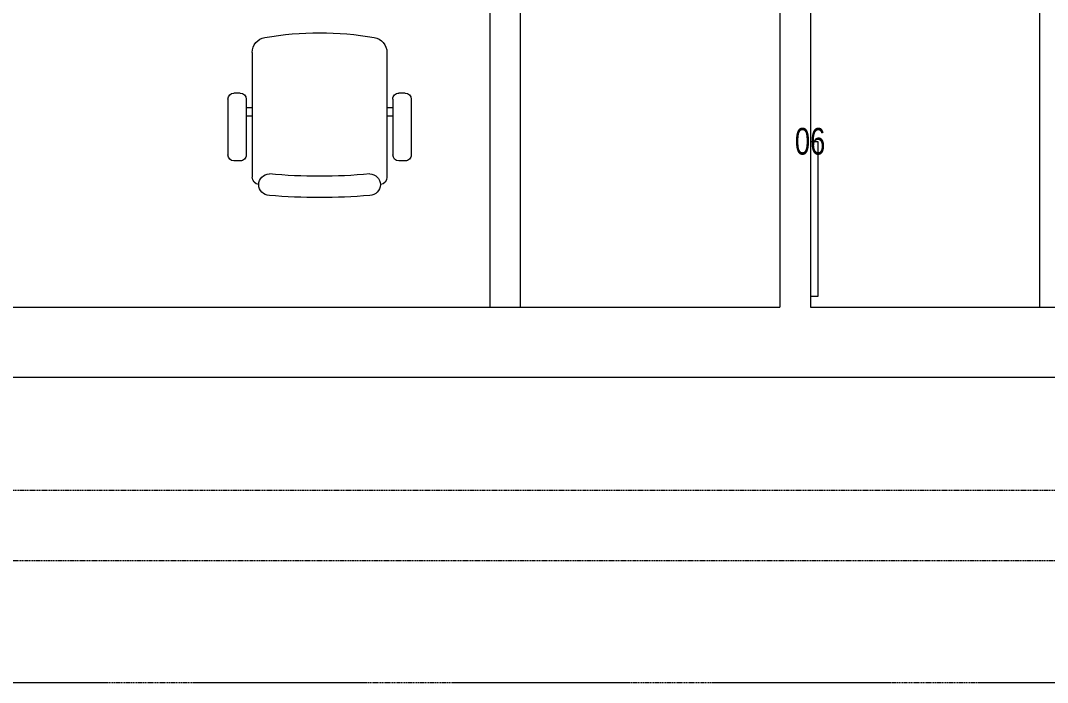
# Model space of a CAD drawing. Header units: millimetres. Extents: x -2143172 to 5255, y -610845 to 279739.
# Drawn here: x -1247028 to -1243664, y -33765 to -31596 of the extents above; entities that cross this region are included whole.
import ezdxf

# ---------------------------------------------------------------- set-up
doc = ezdxf.new("R2010")
doc.units = ezdxf.units.MM
doc.header["$LTSCALE"] = 30
doc.linetypes.add('HIDDEN', pattern=[9.525, 6.35, -3.175])
doc.linetypes.add('HIDDEN2', pattern=[0.1875, 0.125, -0.0625])
doc.layers.get('0').update_dxf_attribs({"lineweight": 5})
for name, color, linetype, lineweight in [('72_EGR_EQP_TAG', 142, 'Continuous', 5), ('LOADING', 163, 'Continuous', 5), ('NEW', 1, 'Continuous', 5), ('NEW Wall', 166, 'Continuous', 5), ('Proj', 7, 'HIDDEN2', 5), ('Wall To Be Demolished', 1, 'Continuous', 5), ('Walls', 32, 'Continuous', 5)]:
    doc.layers.add(name, color=color, linetype=linetype, lineweight=lineweight)
doc.styles.add('X3G_ENTITY_257CFD', font='swisscl.ttf', dxfattribs={"height": 200})

# ---------------------------------------------------------------- blocks, each defined once
blk = doc.blocks.new('*X39')
at = {"color": 0}
for p, q in [((5, 3), (5, 3)), ((5, 3), (5, 3)), ((5, 3), (5, 3)), ((5, 3), (5, 3)), ((5, 3), (5, 3)), ((5, 3), (5, 3)), ((5, 3), (5, 3)), ((5, 3), (5, 3)), ((5, 3), (5, 3)), ((5, 3), (5, 3)), ((5, 3), (5, 3)), ((5, 3), (5, 3)), ((5, 3), (5, 3)), ((5, 3), (5, 3)), ((5, 3), (5, 3)), ((5, 3), (5, 3)), ((5, 3), (5, 3)), ((5, 3), (5, 3)), ((5, 3), (5, 3)), ((5, 3), (5, 3)), ((5, 3), (5, 3)), ((5, 3), (5, 3)), ((5, 3), (5, 3)), ((5, 3), (5, 3)), ((5, 3), (5, 3)), ((5, 3), (5, 3)), ((5, 3), (5, 3)), ((5, 3), (5, 3)), ((5, 3), (5, 3)), ((5, 3), (5, 3)), ((5, 3), (5, 3)), ((5, 3), (5, 3)), ((5, 3), (5, 3)), ((5, 3), (5, 3)), ((5, 3), (5, 3)), ((5, 3), (5, 3)), ((5, 3), (5, 3)), ((5, 3), (5, 3)), ((5, 3), (5, 3)), ((5, 3), (5, 3)), ((5, 3), (5, 3)), ((5, 3), (5, 3)), ((5, 3), (5, 3)), ((5, 3), (5, 3)), ((5, 3), (5, 3)), ((5, 3), (5, 3)), ((5, 3), (5, 3)), ((5, 3), (5, 3)), ((5, 3), (5, 3)), ((5, 3), (5, 3)), ((5, 3), (5, 3)), ((5, 3), (5, 3)), ((5, 3), (5, 3)), ((5, 3), (5, 3)), ((5, 3), (5, 3)), ((5, 3), (5, 3)), ((5, 3), (5, 3)), ((5, 3), (5, 3)), ((5, 3), (5, 3)), ((5, 3), (5, 3)), ((5, 3), (5, 3)), ((5, 3), (5, 3)), ((5, 3), (5, 3)), ((5, 3), (5, 3)), ((5, 3), (5, 3)), ((5, 3), (5, 3)), ((6, 3), (5, 3)), ((5, 3), (5, 3)), ((6, 3), (5, 3)), ((5, 3), (5, 3)), ((6, 3), (5, 3)), ((5, 3), (5, 3)), ((6, 3), (5, 3)), ((5, 3), (5, 3)), ((5, 3), (5, 3)), ((5, 3), (5, 3)), ((5, 3), (5, 3)), ((5, 3), (5, 3)), ((5, 3), (5, 3)), ((5, 3), (5, 3)), ((5, 3), (5, 3)), ((5, 3), (5, 3)), ((5, 3), (5, 3)), ((5, 3), (5, 3)), ((5, 3), (5, 3)), ((5, 3), (5, 3)), ((5, 3), (5, 3)), ((5, 3), (5, 3)), ((5, 3), (5, 3)), ((5, 3), (5, 3)), ((5, 3), (5, 3)), ((5, 3), (5, 3)), ((5, 3), (5, 3)), ((5, 3), (5, 3)), ((5, 3), (5, 3)), ((5, 3), (5, 3)), ((6, 3), (6, 3)), ((6, 3), (6, 3)), ((6, 3), (6, 3)), ((6, 3), (6, 3)), ((6, 3), (6, 3)), ((6, 3), (6, 3)), ((6, 3), (6, 3)), ((6, 3), (6, 3)), ((6, 3), (6, 3)), ((6, 3), (6, 3)), ((6, 3), (6, 3)), ((6, 3), (6, 3)), ((6, 3), (6, 3)), ((6, 3), (6, 3)), ((6, 3), (6, 3)), ((6, 3), (6, 3)), ((6, 3), (6, 3)), ((6, 3), (6, 3)), ((6, 3), (6, 3)), ((6, 3), (6, 3)), ((6, 3), (6, 3)), ((6, 3), (6, 3)), ((6, 3), (6, 3)), ((6, 3), (6, 3)), ((6, 3), (6, 3)), ((6, 3), (6, 3)), ((6, 3), (6, 3)), ((6, 3), (6, 3)), ((6, 3), (6, 3)), ((6, 3), (6, 3)), ((6, 3), (6, 3)), ((6, 3), (6, 3)), ((6, 3), (6, 3)), ((6, 3), (6, 3)), ((6, 3), (6, 3)), ((6, 3), (6, 3)), ((6, 3), (6, 3)), ((6, 3), (6, 3)), ((6, 3), (6, 3)), ((6, 3), (6, 3)), ((6, 3), (6, 3)), ((6, 3), (6, 3)), ((6, 3), (6, 3)), ((6, 3), (6, 3)), ((6, 3), (6, 3)), ((6, 3), (6, 3)), ((6, 3), (6, 3)), ((6, 3), (6, 3)), ((6, 3), (6, 3)), ((6, 3), (6, 3)), ((6, 3), (6, 3)), ((6, 3), (6, 3)), ((6, 3), (6, 3)), ((6, 3), (6, 3)), ((6, 3), (6, 3)), ((6, 3), (6, 3)), ((6, 3), (6, 3)), ((6, 3), (6, 3)), ((6, 3), (6, 3)), ((6, 3), (6, 3)), ((6, 3), (6, 3)), ((6, 3), (6, 3)), ((6, 3), (6, 3)), ((6, 3), (6, 3)), ((6, 3), (6, 3)), ((6, 3), (6, 3)), ((6, 3), (6, 3)), ((6, 3), (6, 3)), ((6, 3), (6, 3)), ((6, 3), (6, 3)), ((6, 3), (6, 3)), ((6, 3), (6, 3)), ((6, 3), (6, 3)), ((6, 3), (6, 3)), ((6, 3), (6, 3)), ((6, 3), (6, 3)), ((6, 3), (6, 3)), ((6, 3), (6, 3)), ((6, 3), (6, 3)), ((6, 3), (6, 3)), ((6, 3), (6, 3)), ((6, 3), (6, 3)), ((6, 3), (6, 3)), ((6, 3), (6, 3)), ((6, 3), (6, 3)), ((6, 3), (6, 3)), ((6, 3), (6, 3)), ((6, 3), (6, 3)), ((6, 3), (6, 3)), ((6, 3), (6, 3)), ((6, 3), (6, 3)), ((6, 3), (6, 3)), ((6, 3), (6, 3)), ((6, 3), (6, 3)), ((6, 3), (6, 3)), ((6, 3), (6, 3)), ((6, 3), (6, 3)), ((6, 3), (6, 3)), ((6, 3), (6, 3)), ((6, 3), (6, 3)), ((6, 3), (6, 3)), ((6, 3), (6, 3)), ((6, 3), (6, 3)), ((6, 3), (6, 3)), ((6, 3), (6, 3)), ((6, 3), (6, 3)), ((6, 3), (6, 3)), ((6, 3), (6, 3)), ((6, 3), (6, 3)), ((6, 3), (6, 3)), ((6, 3), (6, 3)), ((6, 3), (6, 3)), ((6, 3), (6, 3)), ((6, 3), (6, 3)), ((6, 3), (6, 3)), ((6, 3), (6, 3)), ((6, 3), (6, 3)), ((6, 3), (6, 3)), ((6, 3), (6, 3)), ((6, 3), (6, 3)), ((6, 3), (6, 3)), ((6, 3), (6, 3)), ((6, 3), (6, 3)), ((6, 3), (6, 3)), ((6, 3), (6, 3)), ((6, 3), (6, 3)), ((6, 3), (6, 3)), ((6, 3), (6, 3)), ((6, 3), (6, 3)), ((6, 3), (6, 3)), ((6, 3), (6, 3)), ((6, 3), (6, 3)), ((6, 3), (6, 3)), ((6, 3), (6, 3)), ((6, 3), (6, 3)), ((6, 3), (6, 3)), ((6, 3), (6, 3)), ((6, 3), (6, 3)), ((6, 3), (6, 3)), ((6, 3), (6, 3)), ((6, 3), (6, 3)), ((6, 3), (6, 3)), ((6, 3), (6, 3)), ((6, 3), (6, 3)), ((6, 3), (6, 3)), ((6, 3), (6, 3)), ((6, 3), (6, 3)), ((6, 3), (6, 3)), ((6, 3), (6, 3)), ((6, 3), (6, 3)), ((6, 3), (6, 3)), ((6, 3), (6, 3)), ((6, 3), (6, 3)), ((6, 3), (6, 3)), ((6, 3), (6, 3)), ((6, 3), (6, 3)), ((6, 3), (6, 3)), ((6, 3), (6, 3)), ((6, 3), (6, 3)), ((6, 3), (6, 3)), ((6, 3), (6, 3)), ((6, 3), (6, 3)), ((6, 3), (6, 3)), ((6, 3), (6, 3)), ((6, 3), (6, 3)), ((6, 3), (6, 3)), ((6, 3), (6, 3)), ((6, 3), (6, 3)), ((6, 3), (6, 3)), ((6, 3), (6, 3)), ((6, 3), (6, 3)), ((6, 3), (6, 3)), ((6, 3), (6, 3)), ((6, 3), (6, 3)), ((6, 3), (6, 3)), ((6, 3), (6, 3)), ((6, 3), (6, 3)), ((6, 3), (6, 3)), ((6, 3), (6, 3)), ((6, 3), (6, 3)), ((6, 3), (6, 3)), ((6, 3), (6, 3)), ((6, 3), (6, 3)), ((6, 3), (6, 3)), ((6, 3), (6, 3)), ((6, 3), (6, 3)), ((6, 3), (6, 3)), ((6, 3), (6, 3)), ((6, 3), (6, 3)), ((6, 3), (6, 3)), ((6, 3), (6, 3)), ((6, 3), (6, 3)), ((6, 3), (6, 3)), ((6, 3), (6, 3)), ((6, 3), (6, 3)), ((6, 3), (6, 3)), ((6, 3), (6, 3)), ((6, 3), (6, 3)), ((6, 3), (6, 3)), ((6, 3), (6, 3)), ((6, 3), (6, 3)), ((6, 3), (6, 3)), ((6, 3), (6, 3)), ((6, 3), (6, 3)), ((6, 3), (5, 3)), ((6, 3), (5, 3)), ((6, 3), (5, 3)), ((6, 3), (5, 3)), ((6, 3), (5, 3)), ((6, 3), (6, 3)), ((6, 3), (6, 3)), ((6, 3), (6, 3)), ((6, 3), (6, 3)), ((6, 3), (6, 3)), ((6, 3), (6, 3)), ((6, 3), (6, 3)), ((6, 3), (6, 3)), ((6, 3), (6, 3)), ((6, 3), (6, 3)), ((6, 3), (6, 3)), ((6, 3), (6, 3)), ((6, 3), (6, 3)), ((6, 3), (6, 3)), ((6, 3), (6, 3)), ((6, 3), (6, 3)), ((6, 3), (6, 3)), ((6, 3), (6, 3)), ((6, 3), (6, 3)), ((6, 3), (6, 3)), ((6, 3), (6, 3)), ((6, 3), (6, 3)), ((6, 3), (6, 3)), ((6, 3), (6, 3)), ((6, 3), (6, 3)), ((6, 3), (6, 3)), ((6, 3), (6, 3)), ((6, 3), (6, 3)), ((6, 3), (6, 3)), ((6, 3), (6, 3)), ((6, 3), (6, 3)), ((6, 3), (6, 3)), ((6, 3), (6, 3)), ((6, 3), (6, 3)), ((6, 3), (6, 3)), ((6, 3), (6, 3)), ((6, 3), (6, 3)), ((6, 3), (6, 3)), ((6, 3), (6, 3)), ((6, 3), (6, 3)), ((6, 3), (6, 3)), ((6, 3), (6, 3)), ((6, 3), (6, 3)), ((6, 3), (6, 3)), ((6, 3), (6, 3)), ((6, 3), (6, 3)), ((6, 3), (6, 3)), ((6, 3), (6, 3)), ((6, 3), (6, 3)), ((6, 3), (6, 3)), ((6, 3), (6, 3)), ((6, 3), (6, 3)), ((6, 3), (6, 3)), ((6, 3), (6, 3)), ((6, 3), (6, 3)), ((6, 3), (6, 3)), ((6, 3), (6, 3)), ((6, 3), (6, 3)), ((6, 3), (6, 3)), ((6, 3), (6, 3)), ((6, 3), (6, 3)), ((6, 3), (6, 3)), ((6, 3), (6, 3)), ((6, 3), (6, 3)), ((6, 3), (6, 3)), ((6, 3), (6, 3)), ((6, 3), (6, 3)), ((6, 3), (6, 3)), ((6, 3), (6, 3)), ((6, 3), (6, 3)), ((6, 3), (6, 3)), ((6, 3), (6, 3)), ((6, 3), (6, 3)), ((6, 3), (6, 3)), ((6, 3), (6, 3)), ((6, 3), (6, 3)), ((6, 3), (6, 3)), ((6, 3), (6, 3)), ((6, 3), (6, 3)), ((6, 3), (6, 3)), ((6, 3), (6, 3)), ((6, 3), (6, 3)), ((6, 3), (6, 3)), ((6, 3), (6, 3)), ((6, 3), (6, 3)), ((6, 3), (6, 3)), ((6, 3), (6, 3)), ((6, 3), (6, 3)), ((6, 3), (6, 3)), ((6, 3), (6, 3)), ((6, 3), (6, 3)), ((6, 3), (6, 3)), ((6, 3), (6, 3)), ((6, 3), (6, 3)), ((6, 3), (6, 3)), ((6, 3), (6, 3)), ((6, 3), (6, 3)), ((6, 3), (6, 3)), ((6, 3), (6, 3)), ((6, 3), (6, 3)), ((6, 3), (6, 3)), ((6, 3), (6, 3)), ((6, 3), (6, 3)), ((6, 3), (6, 3)), ((6, 3), (6, 3)), ((6, 3), (6, 3)), ((6, 3), (6, 3)), ((6, 3), (6, 3)), ((6, 3), (6, 3)), ((6, 3), (6, 3)), ((6, 3), (6, 3)), ((6, 3), (6, 3)), ((6, 3), (6, 3)), ((6, 3), (6, 3)), ((6, 3), (6, 3)), ((6, 3), (6, 3)), ((6, 3), (6, 3)), ((6, 3), (6, 3)), ((6, 3), (6, 3)), ((6, 3), (6, 3)), ((6, 3), (6, 3)), ((6, 3), (6, 3)), ((6, 3), (6, 3)), ((6, 3), (6, 3)), ((6, 3), (6, 3)), ((6, 3), (6, 3)), ((6, 3), (6, 3)), ((6, 3), (6, 3)), ((6, 3), (6, 3)), ((6, 3), (6, 3)), ((6, 3), (6, 3)), ((6, 3), (6, 3)), ((6, 3), (6, 3)), ((6, 3), (6, 3)), ((6, 3), (6, 3)), ((6, 3), (6, 3)), ((6, 3), (6, 3)), ((6, 3), (6, 3)), ((6, 3), (6, 3)), ((6, 3), (6, 3)), ((6, 3), (6, 3)), ((6, 3), (6, 3)), ((6, 3), (6, 3)), ((6, 3), (6, 3)), ((6, 3), (6, 3)), ((6, 3), (6, 3)), ((6, 3), (6, 3)), ((6, 3), (6, 3)), ((6, 3), (6, 3)), ((6, 3), (6, 3)), ((6, 3), (6, 3)), ((6, 3), (6, 3)), ((6, 3), (6, 3)), ((6, 3), (6, 3)), ((6, 3), (6, 3)), ((6, 3), (6, 3)), ((6, 3), (6, 3)), ((6, 3), (6, 3)), ((6, 3), (6, 3)), ((6, 3), (6, 3)), ((6, 3), (6, 3)), ((6, 3), (6, 3)), ((6, 3), (6, 3)), ((6, 3), (6, 3)), ((6, 3), (6, 3)), ((6, 3), (6, 3)), ((6, 3), (6, 3)), ((6, 3), (6, 3)), ((6, 3), (6, 3)), ((6, 3), (6, 3)), ((6, 3), (6, 3)), ((6, 3), (6, 3)), ((6, 3), (6, 3)), ((6, 3), (6, 3)), ((6, 3), (6, 3)), ((6, 3), (6, 3)), ((6, 3), (6, 3)), ((6, 3), (6, 3)), ((6, 3), (6, 3)), ((6, 3), (6, 3)), ((6, 3), (6, 3)), ((6, 3), (6, 3)), ((6, 3), (6, 3)), ((6, 3), (6, 3)), ((6, 3), (6, 3)), ((6, 3), (6, 3)), ((6, 3), (6, 3)), ((6, 3), (6, 3)), ((6, 3), (6, 3)), ((6, 3), (6, 3)), ((6, 3), (6, 3)), ((6, 3), (6, 3)), ((6, 3), (6, 3)), ((6, 3), (6, 3)), ((6, 3), (6, 3)), ((6, 3), (6, 3)), ((6, 3), (6, 3)), ((6, 3), (6, 3)), ((6, 3), (6, 3)), ((6, 3), (6, 3)), ((6, 3), (6, 3)), ((6, 3), (6, 3)), ((6, 3), (6, 3)), ((6, 3), (6, 3)), ((6, 3), (6, 3)), ((6, 3), (6, 3)), ((6, 3), (6, 3)), ((6, 3), (6, 3)), ((6, 3), (6, 3)), ((6, 3), (6, 3)), ((6, 3), (6, 3)), ((6, 3), (6, 3)), ((6, 3), (6, 3)), ((6, 3), (6, 3)), ((6, 3), (6, 3)), ((6, 3), (6, 3)), ((6, 3), (6, 3)), ((6, 3), (6, 3)), ((6, 3), (6, 3)), ((6, 3), (6, 3)), ((6, 3), (6, 3)), ((6, 3), (6, 3)), ((6, 3), (6, 3)), ((6, 3), (6, 3)), ((6, 3), (6, 3)), ((6, 3), (6, 3)), ((6, 3), (6, 3)), ((6, 3), (6, 3)), ((6, 3), (6, 3)), ((6, 3), (6, 3)), ((6, 3), (6, 3)), ((6, 3), (6, 3)), ((6, 3), (6, 3)), ((6, 3), (6, 3)), ((6, 3), (6, 3)), ((6, 3), (6, 3)), ((6, 3), (6, 3)), ((6, 3), (6, 3)), ((6, 3), (6, 3)), ((6, 3), (6, 3)), ((6, 3), (6, 3)), ((6, 3), (6, 3)), ((6, 3), (6, 3)), ((6, 3), (6, 3)), ((6, 3), (6, 3)), ((6, 3), (6, 3)), ((6, 3), (6, 3)), ((6, 3), (6, 3)), ((6, 3), (6, 3)), ((6, 3), (6, 3)), ((6, 3), (6, 3)), ((6, 3), (6, 3)), ((6, 3), (6, 3)), ((6, 3), (6, 3)), ((6, 3), (6, 3)), ((6, 3), (6, 3)), ((6, 3), (6, 3)), ((6, 3), (6, 3)), ((6, 3), (6, 3)), ((6, 3), (6, 3)), ((6, 3), (6, 3)), ((6, 3), (6, 3)), ((6, 3), (6, 3)), ((6, 3), (6, 3)), ((6, 3), (6, 3)), ((6, 3), (6, 3)), ((6, 3), (6, 3)), ((6, 3), (6, 3)), ((6, 3), (6, 3)), ((6, 3), (6, 3)), ((6, 3), (6, 3)), ((6, 3), (6, 3)), ((6, 3), (6, 3)), ((6, 3), (6, 3)), ((6, 3), (6, 3)), ((6, 3), (6, 3)), ((6, 3), (6, 3)), ((6, 3), (6, 3)), ((6, 3), (6, 3)), ((6, 3), (6, 3)), ((6, 3), (6, 3)), ((6, 3), (6, 3)), ((6, 3), (6, 3)), ((6, 3), (6, 3)), ((6, 3), (6, 3)), ((6, 3), (6, 3)), ((6, 3), (6, 3)), ((6, 3), (6, 3)), ((6, 3), (6, 3)), ((6, 3), (6, 3)), ((6, 3), (6, 3)), ((6, 3), (6, 3)), ((6, 3), (6, 3)), ((6, 3), (6, 3)), ((6, 3), (6, 3)), ((6, 3), (6, 3)), ((6, 3), (6, 3)), ((6, 3), (6, 3)), ((6, 3), (6, 3)), ((6, 3), (6, 3)), ((6, 3), (6, 3)), ((6, 3), (6, 3)), ((6, 3), (6, 3)), ((6, 3), (6, 3)), ((6, 3), (6, 3)), ((6, 3), (6, 3)), ((6, 3), (6, 3)), ((6, 3), (6, 3)), ((6, 3), (6, 3)), ((6, 3), (6, 3)), ((6, 3), (6, 3)), ((6, 3), (6, 3)), ((6, 3), (6, 3)), ((6, 3), (6, 3)), ((6, 3), (6, 3)), ((6, 3), (6, 3)), ((6, 3), (6, 3))]:
    blk.add_line(p, q, dxfattribs=at)
blk = doc.blocks.new('*X40')
at = {"color": 0}
for p, q in [((13, 1), (13, 1)), ((13, 1), (13, 1)), ((13, 1), (13, 1)), ((13, 1), (13, 1)), ((13, 1), (13, 1)), ((13, 1), (13, 1)), ((13, 1), (13, 1)), ((13, 1), (13, 1)), ((13, 1), (13, 1)), ((13, 1), (13, 1)), ((13, 1), (13, 1)), ((13, 1), (13, 1)), ((13, 1), (13, 1)), ((13, 1), (13, 1)), ((13, 1), (13, 1)), ((13, 1), (14, 1)), ((13, 1), (14, 1)), ((13, 1), (14, 1)), ((13, 1), (13, 1)), ((13, 1), (13, 1)), ((13, 1), (13, 1)), ((13, 1), (13, 1)), ((13, 1), (13, 1)), ((13, 1), (13, 1)), ((13, 1), (13, 1)), ((13, 1), (13, 1)), ((13, 1), (13, 1)), ((13, 1), (13, 1)), ((13, 1), (13, 1)), ((13, 1), (13, 1)), ((13, 1), (13, 1)), ((13, 1), (13, 1)), ((13, 1), (13, 1)), ((13, 1), (13, 1)), ((13, 1), (13, 1)), ((13, 1), (13, 1)), ((13, 1), (13, 1)), ((13, 1), (13, 1)), ((13, 1), (13, 1)), ((13, 1), (13, 1)), ((13, 1), (13, 1)), ((13, 1), (13, 1)), ((13, 1), (13, 1)), ((13, 1), (13, 1)), ((13, 1), (13, 1)), ((13, 1), (13, 1)), ((13, 1), (13, 1)), ((13, 1), (13, 1)), ((13, 1), (13, 1)), ((13, 1), (13, 1)), ((13, 1), (13, 1)), ((13, 1), (13, 1)), ((13, 1), (13, 1)), ((13, 1), (13, 1)), ((13, 1), (13, 1)), ((13, 1), (13, 1)), ((13, 1), (13, 1)), ((13, 1), (13, 1)), ((13, 1), (13, 1)), ((13, 1), (13, 1)), ((13, 1), (13, 1)), ((13, 1), (13, 1)), ((13, 1), (13, 1)), ((13, 1), (13, 1)), ((13, 1), (13, 1)), ((13, 1), (13, 1)), ((13, 1), (13, 1)), ((13, 1), (13, 1)), ((13, 1), (13, 1)), ((13, 1), (13, 1)), ((13, 1), (13, 1)), ((13, 1), (13, 1)), ((13, 1), (13, 1)), ((13, 1), (13, 1)), ((13, 1), (13, 1)), ((13, 1), (13, 1)), ((13, 1), (13, 1)), ((13, 1), (13, 1)), ((13, 1), (13, 1)), ((13, 1), (13, 1)), ((13, 1), (13, 1)), ((13, 1), (13, 1)), ((13, 1), (13, 1)), ((13, 1), (13, 1)), ((13, 1), (13, 1)), ((13, 1), (13, 1)), ((13, 1), (13, 1)), ((13, 1), (13, 1)), ((13, 1), (13, 1)), ((13, 1), (13, 1)), ((13, 1), (13, 1)), ((13, 1), (13, 1)), ((13, 1), (13, 1)), ((13, 1), (13, 1)), ((13, 1), (13, 1)), ((13, 1), (13, 1)), ((13, 1), (13, 1)), ((13, 1), (13, 1)), ((13, 1), (13, 1)), ((13, 1), (13, 1)), ((13, 1), (13, 1)), ((13, 1), (13, 1)), ((13, 1), (13, 1)), ((13, 1), (13, 1)), ((13, 1), (13, 1)), ((13, 1), (13, 1)), ((13, 1), (13, 1)), ((13, 1), (13, 1)), ((13, 1), (13, 1)), ((13, 1), (13, 1)), ((13, 1), (13, 1)), ((13, 1), (13, 1)), ((13, 1), (13, 1)), ((13, 1), (13, 1)), ((13, 1), (13, 1)), ((13, 1), (13, 1)), ((13, 1), (13, 1)), ((13, 1), (13, 1)), ((13, 1), (13, 1)), ((13, 1), (13, 1)), ((13, 1), (13, 1)), ((13, 1), (13, 1)), ((13, 1), (13, 1)), ((13, 1), (14, 1)), ((13, 0), (13, 0)), ((13, 0), (13, 0)), ((13, 0), (13, 0)), ((13, 0), (13, 0)), ((13, 0), (13, 0)), ((13, 0), (13, 0)), ((13, 0), (13, 0)), ((13, 0), (13, 0)), ((13, 0), (13, 0)), ((13, 0), (13, 0)), ((13, 0), (13, 0)), ((13, 0), (13, 0)), ((13, 0), (13, 0)), ((13, 0), (13, 0)), ((13, 0), (13, 0)), ((13, 0), (13, 0)), ((13, 0), (13, 0)), ((13, 0), (13, 0)), ((13, 0), (13, 0)), ((13, 0), (13, 0)), ((13, 0), (13, 0)), ((13, 0), (13, 0)), ((13, 0), (13, 0)), ((13, 0), (13, 0)), ((13, 0), (13, 0)), ((13, 0), (13, 0)), ((13, 0), (13, 0)), ((13, 0), (13, 0)), ((13, 0), (13, 0)), ((13, 0), (13, 0)), ((13, 0), (13, 0)), ((13, 0), (13, 0)), ((13, 0), (13, 0)), ((13, 0), (13, 0)), ((13, 0), (13, 0)), ((13, 0), (13, 0)), ((13, 0), (13, 0)), ((13, 0), (13, 0)), ((13, 0), (13, 0)), ((13, 0), (13, 0)), ((13, 0), (13, 0)), ((13, 0), (13, 0)), ((13, 0), (13, 0)), ((13, 0), (13, 0)), ((13, 0), (13, 0)), ((13, 0), (13, 0)), ((13, 0), (13, 0)), ((13, 0), (13, 0)), ((13, 0), (14, 0)), ((13, 0), (14, 0)), ((13, 0), (13, 0)), ((13, 0), (14, 0)), ((14, 1), (14, 1)), ((14, 1), (14, 1)), ((14, 1), (14, 1)), ((14, 1), (14, 1)), ((14, 1), (14, 1)), ((14, 1), (14, 1)), ((14, 1), (14, 1)), ((14, 1), (14, 1)), ((14, 1), (14, 1)), ((14, 1), (14, 1)), ((14, 1), (14, 1)), ((14, 1), (14, 1)), ((14, 1), (14, 1)), ((14, 1), (14, 1)), ((14, 1), (14, 1)), ((14, 1), (14, 1)), ((14, 1), (14, 1)), ((14, 1), (14, 1)), ((14, 1), (14, 1)), ((14, 1), (14, 1)), ((14, 1), (14, 1)), ((14, 1), (14, 1)), ((14, 1), (14, 1)), ((14, 1), (14, 1)), ((14, 1), (14, 1)), ((14, 1), (14, 1)), ((14, 1), (14, 1)), ((14, 1), (14, 1)), ((14, 1), (14, 1)), ((14, 1), (14, 1)), ((14, 1), (14, 1)), ((14, 1), (14, 1)), ((14, 1), (14, 1)), ((14, 1), (14, 1)), ((14, 1), (14, 1)), ((14, 1), (14, 1)), ((14, 1), (14, 1)), ((14, 1), (14, 1)), ((14, 1), (14, 1)), ((14, 1), (14, 1)), ((14, 1), (14, 1)), ((14, 1), (14, 1)), ((14, 1), (14, 1)), ((14, 1), (14, 1)), ((14, 1), (14, 1)), ((14, 1), (14, 1)), ((14, 1), (14, 1)), ((14, 1), (14, 1)), ((14, 1), (14, 1)), ((14, 1), (14, 1)), ((14, 1), (14, 1)), ((14, 1), (14, 1)), ((14, 1), (14, 1)), ((14, 1), (14, 1)), ((14, 1), (14, 1)), ((14, 1), (14, 1)), ((14, 1), (14, 1)), ((14, 1), (14, 1)), ((14, 1), (14, 1)), ((14, 1), (14, 1)), ((14, 1), (14, 1)), ((14, 1), (14, 1)), ((14, 1), (14, 1)), ((14, 1), (14, 1)), ((14, 1), (14, 1)), ((14, 1), (14, 1)), ((14, 1), (14, 1)), ((14, 1), (14, 1)), ((14, 1), (14, 1)), ((14, 1), (14, 1)), ((14, 1), (14, 1)), ((14, 1), (14, 1)), ((14, 1), (14, 1)), ((14, 1), (14, 1)), ((14, 1), (14, 1)), ((14, 1), (14, 1)), ((14, 1), (14, 1)), ((14, 1), (14, 1)), ((14, 1), (14, 1)), ((14, 1), (14, 1)), ((14, 1), (14, 1)), ((14, 1), (14, 1)), ((14, 1), (14, 1)), ((14, 1), (14, 1)), ((14, 1), (14, 1)), ((14, 1), (14, 1)), ((14, 1), (14, 1)), ((14, 1), (14, 1)), ((14, 1), (14, 1)), ((14, 1), (14, 1)), ((14, 1), (14, 1)), ((14, 1), (14, 1)), ((14, 1), (14, 1)), ((14, 1), (14, 1)), ((14, 0), (14, 0)), ((14, 0), (14, 0)), ((14, 0), (14, 0)), ((14, 0), (14, 0)), ((14, 0), (14, 0)), ((14, 0), (14, 0)), ((14, 0), (14, 0)), ((14, 0), (14, 0)), ((14, 0), (14, 0)), ((14, 0), (14, 0)), ((14, 0), (14, 0)), ((14, 0), (14, 0)), ((14, 0), (14, 0)), ((14, 0), (14, 0)), ((14, 0), (14, 0)), ((14, 0), (14, 0)), ((14, 0), (14, 0)), ((14, 0), (14, 0)), ((14, 0), (14, 0)), ((14, 0), (14, 0)), ((14, 0), (14, 0)), ((14, 0), (14, 0)), ((14, 0), (14, 0)), ((14, 0), (14, 0)), ((14, 0), (14, 0)), ((14, 0), (14, 0)), ((14, 0), (14, 0)), ((14, 0), (14, 0)), ((14, 0), (14, 0)), ((14, 0), (14, 0)), ((14, 0), (14, 0)), ((14, 0), (14, 0)), ((14, 0), (14, 0)), ((14, 0), (14, 0)), ((14, 0), (14, 0)), ((14, 0), (14, 0)), ((14, 0), (14, 0)), ((14, 0), (14, 0)), ((14, 0), (14, 0)), ((14, 0), (14, 0)), ((14, 0), (14, 0)), ((14, 0), (14, 0)), ((14, 0), (14, 0)), ((14, 0), (14, 0)), ((14, 0), (14, 0)), ((14, 0), (14, 0)), ((14, 0), (14, 0)), ((14, 0), (14, 0)), ((13, 0), (13, 0)), ((13, 0), (14, 0)), ((13, 0), (13, 0)), ((13, 0), (14, 0)), ((13, 0), (13, 0)), ((13, 0), (14, 0)), ((13, 0), (13, 0)), ((13, 0), (13, 0)), ((13, 0), (13, 0)), ((13, 0), (13, 0)), ((13, 0), (14, 0)), ((13, 0), (13, 0)), ((13, 0), (14, 0)), ((13, 0), (13, 0)), ((13, 0), (14, 0)), ((13, 0), (13, 0)), ((13, 0), (14, 0)), ((13, 0), (13, 0)), ((13, 0), (14, 0)), ((13, 0), (13, 0)), ((13, 0), (14, 0)), ((13, 0), (13, 0)), ((13, 0), (14, 0)), ((13, 0), (13, 0)), ((13, 0), (13, 0)), ((13, 0), (13, 0)), ((13, 0), (14, 0)), ((13, 0), (13, 0)), ((13, 0), (14, 0)), ((13, 0), (13, 0)), ((13, 0), (14, 0)), ((13, 0), (13, 0)), ((13, 0), (14, 0)), ((13, 0), (13, 0)), ((13, 0), (13, 0)), ((13, 0), (13, 0)), ((13, 0), (13, 0)), ((13, 0), (13, 0)), ((13, 0), (13, 0)), ((13, 0), (13, 0)), ((13, 0), (13, 0)), ((13, 0), (13, 0)), ((13, 0), (13, 0)), ((13, 0), (13, 0)), ((13, 0), (13, 0)), ((13, 0), (13, 0)), ((13, 0), (13, 0)), ((13, 0), (13, 0)), ((13, 0), (13, 0)), ((13, 0), (13, 0)), ((13, 0), (13, 0)), ((13, 0), (13, 0)), ((13, 0), (13, 0)), ((13, 0), (13, 0)), ((13, 0), (13, 0)), ((13, 0), (13, 0)), ((13, 0), (13, 0)), ((13, 0), (13, 0)), ((13, 0), (13, 0)), ((13, 0), (13, 0)), ((13, 0), (13, 0)), ((13, 0), (13, 0)), ((13, 0), (13, 0)), ((13, 0), (13, 0)), ((13, -1), (13, -1)), ((13, -1), (13, -1)), ((13, -1), (13, -1)), ((13, -1), (13, -1)), ((13, -1), (13, -1)), ((13, -1), (14, -1)), ((13, -1), (13, -1)), ((14, 0), (14, 0)), ((14, 0), (14, 0)), ((14, 0), (14, 0)), ((14, 0), (14, 0)), ((14, 0), (14, 0)), ((14, 0), (14, 0)), ((14, 0), (14, 0)), ((14, 0), (14, 0)), ((14, 0), (14, 0)), ((14, 0), (14, 0)), ((14, 0), (14, 0)), ((14, 0), (14, 0)), ((14, 0), (14, 0)), ((14, 0), (14, 0)), ((14, 0), (14, 0)), ((13, 0), (14, 0)), ((14, 0), (14, 0)), ((14, 0), (14, 0)), ((14, 0), (14, 0)), ((14, 0), (14, 0)), ((14, 0), (14, 0)), ((14, 0), (14, 0)), ((14, 0), (14, 0)), ((14, 0), (14, 0)), ((14, 0), (14, 0)), ((14, 0), (14, 0)), ((14, 0), (14, 0)), ((14, 0), (14, 0)), ((14, 0), (14, 0)), ((14, 0), (14, 0)), ((14, 0), (14, 0)), ((14, 0), (14, 0)), ((14, 0), (14, 0)), ((14, 0), (14, 0)), ((14, 0), (14, 0)), ((14, 0), (14, 0)), ((14, 0), (14, 0)), ((14, 0), (14, 0)), ((14, 0), (14, 0)), ((14, 0), (14, 0)), ((14, 0), (14, 0)), ((14, 0), (14, 0)), ((14, 0), (14, 0)), ((14, 0), (14, 0)), ((14, 0), (14, 0)), ((14, 0), (14, 0)), ((14, 0), (14, 0)), ((14, 0), (14, 0)), ((14, 0), (14, 0)), ((14, 0), (14, 0)), ((14, -1), (14, -1)), ((14, -1), (14, -1)), ((14, -1), (14, -1)), ((14, -1), (14, -1)), ((14, -1), (14, -1))]:
    blk.add_line(p, q, dxfattribs=at)
blk = doc.blocks.new('GF21018-P')
at = {"color": 0}
for p, q in [((-0.2207, 0.4756), (-0.2207, 0.0675)), ((0.2205, 0.4756), (0.2205, 0.0675)), ((-0.2806, 0.3422), (-0.2598, 0.3422)), ((0.2596, 0.3422), (0.2804, 0.3422)), ((-0.3002, 0.3226), (-0.3002, 0.14)), ((-0.2402, 0.3226), (-0.2402, 0.14)), ((0.24, 0.3226), (0.24, 0.14)), ((0.3, 0.3226), (0.3, 0.14)), ((-0.2402, 0.2937), (-0.2207, 0.2937)), ((0.2205, 0.2937), (0.24, 0.2937)), ((-0.2402, 0.2671), (-0.2207, 0.2671)), ((0.2205, 0.2671), (0.24, 0.2671)), ((-0.2806, 0.1204), (-0.2598, 0.1204)), ((0.2596, 0.1204), (0.2804, 0.1204))]:
    blk.add_line(p, q, dxfattribs=at)
for points in [[(0.24, 0.2937), (0.24, 0.2937), (0.24, 0.2937), (0.24, 0.2937), (0.24, 0.2937), (0.24, 0.2937), (0.24, 0.2937), (0.24, 0.2937), (0.24, 0.2937), (0.24, 0.2937), (0.24, 0.2937), (0.24, 0.2937), (0.24, 0.2937), (0.24, 0.2937), (0.24, 0.2937), (0.24, 0.2937), (0.24, 0.2937), (0.24, 0.2937), (0.24, 0.2937), (0.24, 0.2937), (0.24, 0.2937), (0.24, 0.2937), (0.24, 0.2937), (0.24, 0.2937), (0.24, 0.2937), (0.24, 0.2937), (0.24, 0.2937), (0.24, 0.2937), (0.24, 0.2937), (0.24, 0.2937), (0.24, 0.2937), (0.24, 0.2937), (0.24, 0.2937), (0.24, 0.2937), (0.24, 0.2937), (0.24, 0.2937), (0.24, 0.2937), (0.24, 0.2937), (0.24, 0.2937), (0.24, 0.2937), (0.24, 0.2937), (0.24, 0.2937), (0.24, 0.2937), (0.24, 0.2937), (0.24, 0.2937), (0.24, 0.2937), (0.24, 0.2937), (0.24, 0.2937), (0.24, 0.2937), (0.24, 0.2937), (0.24, 0.2937), (0.24, 0.2937), (0.24, 0.2937), (0.24, 0.2937), (0.24, 0.2937), (0.24, 0.2937), (0.24, 0.2937), (0.24, 0.2937), (0.24, 0.2937), (0.24, 0.2937), (0.24, 0.2937), (0.24, 0.2937), (0.24, 0.2937), (0.24, 0.2937), (0.24, 0.2937), (0.24, 0.2937), (0.24, 0.2937), (0.24, 0.2937), (0.24, 0.2937), (0.24, 0.2937), (0.24, 0.2937), (0.24, 0.2937), (0.24, 0.2937), (0.24, 0.2937), (0.24, 0.2937), (0.24, 0.2937), (0.24, 0.2937), (0.24, 0.2937), (0.24, 0.2937), (0.24, 0.2937), (0.24, 0.2937), (0.24, 0.2937), (0.24, 0.2937), (0.24, 0.2937), (0.24, 0.2937), (0.24, 0.2937), (0.24, 0.2937), (0.24, 0.2937), (0.24, 0.2937), (0.24, 0.2937), (0.24, 0.2937), (0.24, 0.2937), (0.24, 0.2937), (0.24, 0.2937), (0.24, 0.2937), (0.24, 0.2937), (0.24, 0.2937), (0.24, 0.2937), (0.24, 0.2937), (0.24, 0.2937), (0.24, 0.2937), (0.24, 0.2937), (0.24, 0.2937), (0.24, 0.2937), (0.24, 0.2937), (0.24, 0.2937), (0.24, 0.2937), (0.24, 0.2937), (0.24, 0.2937), (0.24, 0.2937), (0.24, 0.2937), (0.24, 0.2937), (0.24, 0.2937), (0.24, 0.2937), (0.24, 0.2937), (0.24, 0.2937), (0.24, 0.2937), (0.24, 0.2937), (0.24, 0.2937), (0.24, 0.2937), (0.24, 0.2937), (0.24, 0.2937), (0.24, 0.2937), (0.24, 0.2937), (0.24, 0.2937), (0.24, 0.2937), (0.24, 0.2937), (0.24, 0.2937), (0.24, 0.2937), (0.24, 0.2937), (0.24, 0.2937), (0.24, 0.2937), (0.24, 0.2937), (0.24, 0.2937), (0.24, 0.2937), (0.24, 0.2937), (0.24, 0.2937), (0.24, 0.2937), (0.24, 0.2937), (0.24, 0.2937), (0.24, 0.2937), (0.24, 0.2937), (0.24, 0.2937), (0.24, 0.2937), (0.24, 0.2937), (0.24, 0.2937), (0.24, 0.2937), (0.24, 0.2937), (0.24, 0.2937), (0.24, 0.2937), (0.24, 0.2937), (0.24, 0.2937), (0.24, 0.2937), (0.24, 0.2937), (0.24, 0.2937), (0.24, 0.2937), (0.24, 0.2937), (0.24, 0.2937), (0.24, 0.2937), (0.24, 0.2937), (0.24, 0.2937), (0.24, 0.2937), (0.24, 0.2937), (0.24, 0.2937), (0.24, 0.2937), (0.24, 0.2937), (0.24, 0.2937), (0.24, 0.2937), (0.24, 0.2937), (0.24, 0.2937), (0.24, 0.2937), (0.24, 0.2937), (0.24, 0.2937), (0.24, 0.2937), (0.24, 0.2937), (0.24, 0.2937), (0.24, 0.2937), (0.24, 0.2937), (0.24, 0.2937), (0.24, 0.2937), (0.24, 0.2937), (0.24, 0.2937), (0.24, 0.2937), (0.24, 0.2937), (0.24, 0.2937), (0.24, 0.2937), (0.24, 0.2937), (0.24, 0.2937), (0.24, 0.2937), (0.24, 0.2937), (0.24, 0.2937), (0.24, 0.2937), (0.24, 0.2937), (0.24, 0.2937), (0.24, 0.2937), (0.24, 0.2937), (0.24, 0.2937), (0.24, 0.2937), (0.24, 0.2937), (0.24, 0.2937), (0.24, 0.2937), (0.24, 0.2937), (0.24, 0.2937), (0.24, 0.2937), (0.24, 0.2937), (0.24, 0.2937), (0.24, 0.2937), (0.24, 0.2937), (0.24, 0.2937), (0.24, 0.2937), (0.24, 0.2937), (0.24, 0.2937), (0.24, 0.2937), (0.24, 0.2937), (0.24, 0.2937), (0.24, 0.2937), (0.24, 0.2937), (0.24, 0.2937), (0.24, 0.2937), (0.24, 0.2937), (0.24, 0.2937), (0.24, 0.2937), (0.24, 0.2937), (0.24, 0.2937), (0.24, 0.2937), (0.24, 0.2937), (0.24, 0.2937), (0.24, 0.2937), (0.24, 0.2937), (0.24, 0.2937), (0.24, 0.2937), (0.24, 0.2937), (0.24, 0.2937), (0.24, 0.2937), (0.24, 0.2937), (0.24, 0.2937), (0.24, 0.2937), (0.24, 0.2937), (0.24, 0.2937), (0.24, 0.2937), (0.24, 0.2937), (0.24, 0.2937), (0.24, 0.2937), (0.24, 0.2937), (0.24, 0.2937), (0.24, 0.2937), (0.24, 0.2937), (0.24, 0.2937), (0.24, 0.2937), (0.24, 0.2937), (0.24, 0.2937), (0.24, 0.2937), (0.24, 0.2937), (0.24, 0.2937), (0.24, 0.2937), (0.24, 0.2937), (0.24, 0.2937), (0.24, 0.2937), (0.24, 0.2937), (0.24, 0.2937), (0.24, 0.2937), (0.24, 0.2937), (0.24, 0.2937), (0.24, 0.2937), (0.24, 0.2937), (0.24, 0.2937), (0.24, 0.2937), (0.24, 0.2937), (0.24, 0.2937), (0.24, 0.2937), (0.24, 0.2937), (0.24, 0.2937), (0.24, 0.2937), (0.24, 0.2937), (0.24, 0.2937), (0.24, 0.2937), (0.24, 0.2937)], [(0.24, 0.2937), (0.24, 0.2937), (0.24, 0.2937), (0.24, 0.2937), (0.24, 0.2937), (0.24, 0.2937), (0.24, 0.2937), (0.24, 0.2937), (0.24, 0.2937), (0.24, 0.2937), (0.24, 0.2937), (0.24, 0.2937), (0.24, 0.2937), (0.24, 0.2937), (0.24, 0.2937), (0.24, 0.2937), (0.24, 0.2937), (0.24, 0.2937), (0.24, 0.2937), (0.24, 0.2937), (0.24, 0.2937), (0.24, 0.2937), (0.24, 0.2937), (0.24, 0.2937), (0.24, 0.2937), (0.24, 0.2937), (0.24, 0.2937), (0.24, 0.2937), (0.24, 0.2937), (0.24, 0.2937), (0.24, 0.2937), (0.24, 0.2937), (0.24, 0.2937), (0.24, 0.2937), (0.24, 0.2937), (0.24, 0.2937), (0.24, 0.2937), (0.24, 0.2937), (0.24, 0.2937), (0.24, 0.2937), (0.24, 0.2937), (0.24, 0.2937), (0.24, 0.2937), (0.24, 0.2937), (0.24, 0.2937), (0.24, 0.2937), (0.24, 0.2937), (0.24, 0.2937), (0.24, 0.2937), (0.24, 0.2937), (0.24, 0.2937), (0.24, 0.2937), (0.24, 0.2937), (0.24, 0.2937), (0.24, 0.2937), (0.24, 0.2937), (0.24, 0.2937), (0.24, 0.2937), (0.24, 0.2937), (0.24, 0.2937), (0.24, 0.2937), (0.24, 0.2937), (0.24, 0.2937), (0.24, 0.2937), (0.24, 0.2937), (0.24, 0.2937), (0.24, 0.2937), (0.24, 0.2937), (0.24, 0.2937), (0.24, 0.2937), (0.24, 0.2937), (0.24, 0.2937), (0.24, 0.2937), (0.24, 0.2937), (0.24, 0.2937), (0.24, 0.2937), (0.24, 0.2937), (0.24, 0.2937), (0.24, 0.2937), (0.24, 0.2937), (0.24, 0.2937), (0.24, 0.2937), (0.24, 0.2937), (0.24, 0.2937), (0.24, 0.2937), (0.24, 0.2937), (0.24, 0.2937), (0.24, 0.2937), (0.24, 0.2937), (0.24, 0.2937), (0.24, 0.2937), (0.24, 0.2937), (0.24, 0.2937), (0.24, 0.2937), (0.24, 0.2937), (0.24, 0.2937), (0.24, 0.2937), (0.24, 0.2937), (0.24, 0.2937), (0.24, 0.2937), (0.24, 0.2937), (0.24, 0.2937), (0.24, 0.2937), (0.24, 0.2937), (0.24, 0.2937), (0.24, 0.2937), (0.24, 0.2937), (0.24, 0.2937), (0.24, 0.2937), (0.24, 0.2937), (0.24, 0.2937), (0.24, 0.2937), (0.24, 0.2937), (0.24, 0.2937), (0.24, 0.2937), (0.24, 0.2937), (0.24, 0.2937), (0.24, 0.2937), (0.24, 0.2937), (0.24, 0.2937), (0.24, 0.2937), (0.24, 0.2937), (0.24, 0.2937), (0.24, 0.2937), (0.24, 0.2937), (0.24, 0.2937), (0.24, 0.2937), (0.24, 0.2937), (0.24, 0.2937), (0.24, 0.2937), (0.24, 0.2937), (0.24, 0.2937), (0.24, 0.2937), (0.24, 0.2937), (0.24, 0.2937), (0.24, 0.2937), (0.24, 0.2937), (0.24, 0.2937), (0.24, 0.2937), (0.24, 0.2937), (0.24, 0.2937), (0.24, 0.2937), (0.24, 0.2937), (0.24, 0.2937), (0.24, 0.2937), (0.24, 0.2937), (0.24, 0.2937), (0.24, 0.2937), (0.24, 0.2937), (0.24, 0.2937), (0.24, 0.2937), (0.24, 0.2937), (0.24, 0.2937), (0.24, 0.2937), (0.24, 0.2937), (0.24, 0.2937), (0.24, 0.2937), (0.24, 0.2937), (0.24, 0.2937), (0.24, 0.2937), (0.24, 0.2937), (0.24, 0.2937), (0.24, 0.2937), (0.24, 0.2937), (0.24, 0.2937), (0.24, 0.2937), (0.24, 0.2937), (0.24, 0.2937), (0.24, 0.2937), (0.24, 0.2937), (0.24, 0.2937), (0.24, 0.2937), (0.24, 0.2937), (0.24, 0.2937), (0.24, 0.2937), (0.24, 0.2937), (0.24, 0.2937), (0.24, 0.2937), (0.24, 0.2937), (0.24, 0.2937), (0.24, 0.2937), (0.24, 0.2937), (0.24, 0.2937), (0.24, 0.2937), (0.24, 0.2937), (0.24, 0.2937), (0.24, 0.2937), (0.24, 0.2937), (0.24, 0.2937), (0.24, 0.2937), (0.24, 0.2937), (0.24, 0.2937), (0.24, 0.2937), (0.24, 0.2937), (0.24, 0.2937), (0.24, 0.2937), (0.24, 0.2937), (0.24, 0.2937), (0.24, 0.2937), (0.24, 0.2937), (0.24, 0.2937), (0.24, 0.2937), (0.24, 0.2937), (0.24, 0.2937), (0.24, 0.2937), (0.24, 0.2937), (0.24, 0.2937), (0.24, 0.2937), (0.24, 0.2937), (0.24, 0.2937), (0.24, 0.2937), (0.24, 0.2937), (0.24, 0.2937), (0.24, 0.2937), (0.24, 0.2937), (0.24, 0.2937), (0.24, 0.2937), (0.24, 0.2937), (0.24, 0.2937)], [(0.24, 0.2937), (0.24, 0.2937), (0.24, 0.2937), (0.24, 0.2937), (0.24, 0.2937), (0.24, 0.2937), (0.24, 0.2937), (0.24, 0.2937), (0.24, 0.2937), (0.24, 0.2937), (0.24, 0.2937), (0.24, 0.2937), (0.24, 0.2937), (0.24, 0.2937), (0.24, 0.2937), (0.24, 0.2937), (0.24, 0.2937), (0.24, 0.2937), (0.24, 0.2937), (0.24, 0.2937), (0.24, 0.2937), (0.24, 0.2937), (0.24, 0.2937), (0.24, 0.2937), (0.24, 0.2937), (0.24, 0.2937), (0.24, 0.2937), (0.24, 0.2937), (0.24, 0.2937), (0.24, 0.2937), (0.24, 0.2937), (0.24, 0.2937), (0.24, 0.2937), (0.24, 0.2937), (0.24, 0.2937), (0.24, 0.2937), (0.24, 0.2937), (0.24, 0.2937), (0.24, 0.2937), (0.24, 0.2937), (0.24, 0.2937), (0.24, 0.2937), (0.24, 0.2937), (0.24, 0.2937), (0.24, 0.2937), (0.24, 0.2937), (0.24, 0.2937), (0.24, 0.2937), (0.24, 0.2937), (0.24, 0.2937), (0.24, 0.2937), (0.24, 0.2937), (0.24, 0.2937), (0.24, 0.2937), (0.24, 0.2937), (0.24, 0.2937), (0.24, 0.2937), (0.24, 0.2937), (0.24, 0.2937), (0.24, 0.2937), (0.24, 0.2937), (0.24, 0.2937), (0.24, 0.2937), (0.24, 0.2937), (0.24, 0.2937), (0.24, 0.2937), (0.24, 0.2937), (0.24, 0.2937), (0.24, 0.2937), (0.24, 0.2937), (0.24, 0.2937), (0.24, 0.2937), (0.24, 0.2937), (0.24, 0.2937), (0.24, 0.2937), (0.24, 0.2937), (0.24, 0.2937), (0.24, 0.2937), (0.24, 0.2937), (0.24, 0.2937), (0.24, 0.2937), (0.24, 0.2937), (0.24, 0.2937), (0.24, 0.2937), (0.24, 0.2937), (0.24, 0.2937), (0.24, 0.2937), (0.24, 0.2937), (0.24, 0.2937), (0.24, 0.2937), (0.24, 0.2937), (0.24, 0.2937), (0.24, 0.2937), (0.24, 0.2937), (0.24, 0.2937), (0.24, 0.2937), (0.24, 0.2937), (0.24, 0.2937), (0.24, 0.2937), (0.24, 0.2937), (0.24, 0.2937), (0.24, 0.2937), (0.24, 0.2937), (0.24, 0.2937), (0.24, 0.2937), (0.24, 0.2937), (0.24, 0.2937), (0.24, 0.2937), (0.24, 0.2937), (0.24, 0.2937), (0.24, 0.2937), (0.24, 0.2937), (0.24, 0.2937), (0.24, 0.2937), (0.24, 0.2937), (0.24, 0.2937), (0.24, 0.2937), (0.24, 0.2937), (0.24, 0.2937), (0.24, 0.2937), (0.24, 0.2937), (0.24, 0.2937), (0.24, 0.2937), (0.24, 0.2937), (0.24, 0.2937), (0.24, 0.2937), (0.24, 0.2937), (0.24, 0.2937), (0.24, 0.2937), (0.24, 0.2937), (0.24, 0.2937), (0.24, 0.2937), (0.24, 0.2937), (0.24, 0.2937), (0.24, 0.2937), (0.24, 0.2937), (0.24, 0.2937), (0.24, 0.2937), (0.24, 0.2937), (0.24, 0.2937), (0.24, 0.2937), (0.24, 0.2937), (0.24, 0.2937), (0.24, 0.2937), (0.24, 0.2937), (0.24, 0.2937), (0.24, 0.2937), (0.24, 0.2937), (0.24, 0.2937), (0.24, 0.2937), (0.24, 0.2937), (0.24, 0.2937), (0.24, 0.2937), (0.24, 0.2937), (0.24, 0.2937), (0.24, 0.2937), (0.24, 0.2937), (0.24, 0.2937), (0.24, 0.2937), (0.24, 0.2937), (0.24, 0.2937), (0.24, 0.2937), (0.24, 0.2937), (0.24, 0.2937), (0.24, 0.2937), (0.24, 0.2937), (0.24, 0.2937), (0.24, 0.2937), (0.24, 0.2937), (0.24, 0.2937), (0.24, 0.2937), (0.24, 0.2937), (0.24, 0.2937), (0.24, 0.2937), (0.24, 0.2937), (0.24, 0.2937), (0.24, 0.2937), (0.24, 0.2937), (0.24, 0.2937), (0.24, 0.2937), (0.24, 0.2937), (0.24, 0.2937), (0.24, 0.2937), (0.24, 0.2937), (0.24, 0.2937), (0.24, 0.2937), (0.24, 0.2937), (0.24, 0.2937), (0.24, 0.2937), (0.24, 0.2937), (0.24, 0.2937), (0.24, 0.2937), (0.24, 0.2937), (0.24, 0.2937), (0.24, 0.2937), (0.24, 0.2937), (0.24, 0.2937), (0.24, 0.2937), (0.24, 0.2937), (0.24, 0.2937), (0.24, 0.2937), (0.24, 0.2937), (0.24, 0.2937), (0.24, 0.2937), (0.24, 0.2937), (0.24, 0.2937), (0.24, 0.2937), (0.24, 0.2937), (0.24, 0.2937), (0.24, 0.2937), (0.24, 0.2937), (0.24, 0.2937), (0.24, 0.2937), (0.24, 0.2937)]]:
    blk.add_lwpolyline(points, close=True, dxfattribs=at)
for centre, radius, start, end in [((-0.0001, -0.5295), 1.0695, 80.3671, 99.6329), ((-0.1707, 0.4756), 0.05, 99.6329, 180), ((0.1705, 0.4756), 0.05, 0, 80.3671), ((-0.2806, 0.3226), 0.0196, 90, 180), ((-0.2598, 0.3226), 0.0196, 360, 90), ((0.2596, 0.3226), 0.0196, 90, 180), ((0.2804, 0.3226), 0.0196, 0, 90), ((-0.2806, 0.14), 0.0196, 180, 270), ((-0.2598, 0.14), 0.0196, 270, 360), ((0.2596, 0.14), 0.0196, 180, 270), ((0.2804, 0.14), 0.0196, 270, 0), ((-0.1957, 0.0675), 0.025, 180, 261.4721), ((-0.1643, 0.0425), 0.0351, 90, 270), ((0, 1.8467), 1.7767, 264.6946, 275.3053), ((0.1641, 0.0425), 0.0351, 270, 90), ((0.1955, 0.0675), 0.025, 278.5279, 360), ((0, 1.8314), 1.8314, 264.8532, 275.147)]:
    blk.add_arc(centre, radius, start, end, dxfattribs=at)
at = {"layer": 'NEW', "color": 0, "linetype": 'Continuous'}
for points in [[(0.24, 0.2937), (0.24, 0.2937), (0.24, 0.2937), (0.24, 0.2937), (0.24, 0.2937), (0.24, 0.2937), (0.24, 0.2937), (0.24, 0.2937)], [(0.24, 0.2937), (0.24, 0.2937), (0.24, 0.2937), (0.24, 0.2937), (0.24, 0.2937), (0.24, 0.2937), (0.24, 0.2937)], [(0.24, 0.2937), (0.24, 0.2937), (0.24, 0.2937), (0.24, 0.2937), (0.24, 0.2937), (0.24, 0.2937), (0.24, 0.2937), (0.24, 0.2937), (0.24, 0.2937)], [(0.24, 0.2937), (0.24, 0.2937), (0.24, 0.2937), (0.24, 0.2937), (0.24, 0.2937), (0.24, 0.2937), (0.24, 0.2937), (0.24, 0.2937), (0.24, 0.2937), (0.24, 0.2937)], [(0.24, 0.2937), (0.24, 0.2937), (0.24, 0.2937), (0.24, 0.2937), (0.24, 0.2937), (0.24, 0.2937), (0.24, 0.2937), (0.24, 0.2937), (0.24, 0.2937), (0.24, 0.2937), (0.24, 0.2937), (0.24, 0.2937), (0.24, 0.2937), (0.24, 0.2937), (0.24, 0.2937)], [(0.24, 0.2937), (0.24, 0.2937), (0.24, 0.2937), (0.24, 0.2937), (0.24, 0.2937), (0.24, 0.2937), (0.24, 0.2937), (0.24, 0.2937), (0.24, 0.2937), (0.24, 0.2937)], [(0.24, 0.2937), (0.24, 0.2937), (0.24, 0.2937), (0.24, 0.2937), (0.24, 0.2937), (0.24, 0.2937), (0.24, 0.2937), (0.24, 0.2937), (0.24, 0.2937), (0.24, 0.2937)], [(0.24, 0.2937), (0.24, 0.2937), (0.24, 0.2937), (0.24, 0.2937), (0.24, 0.2937), (0.24, 0.2937), (0.24, 0.2937), (0.24, 0.2937), (0.24, 0.2937), (0.24, 0.2937)], [(0.24, 0.2937), (0.24, 0.2937), (0.24, 0.2937), (0.24, 0.2937), (0.24, 0.2937), (0.24, 0.2937), (0.24, 0.2937), (0.24, 0.2937), (0.24, 0.2937), (0.24, 0.2937), (0.24, 0.2937), (0.24, 0.2937), (0.24, 0.2937), (0.24, 0.2937), (0.24, 0.2937), (0.24, 0.2937), (0.24, 0.2937), (0.24, 0.2937)], [(0.24, 0.2937), (0.24, 0.2937), (0.24, 0.2937), (0.24, 0.2937), (0.24, 0.2937), (0.24, 0.2937), (0.24, 0.2937), (0.24, 0.2937), (0.24, 0.2937), (0.24, 0.2937), (0.24, 0.2937), (0.24, 0.2937)], [(0.24, 0.2937), (0.24, 0.2937), (0.24, 0.2937), (0.24, 0.2937), (0.24, 0.2937), (0.24, 0.2937), (0.24, 0.2937)], [(0.24, 0.2937), (0.24, 0.2937), (0.24, 0.2937), (0.24, 0.2937), (0.24, 0.2937), (0.24, 0.2937), (0.24, 0.2937), (0.24, 0.2937), (0.24, 0.2937), (0.24, 0.2937), (0.24, 0.2937), (0.24, 0.2937), (0.24, 0.2937), (0.24, 0.2937), (0.24, 0.2937), (0.24, 0.2937), (0.24, 0.2937), (0.24, 0.2937), (0.24, 0.2937), (0.24, 0.2937), (0.24, 0.2937), (0.24, 0.2937), (0.24, 0.2937), (0.24, 0.2937), (0.24, 0.2937), (0.24, 0.2937), (0.24, 0.2937), (0.24, 0.2937), (0.24, 0.2937), (0.24, 0.2937), (0.24, 0.2937), (0.24, 0.2937), (0.24, 0.2937), (0.24, 0.2937), (0.24, 0.2937), (0.24, 0.2937), (0.24, 0.2937), (0.24, 0.2937), (0.24, 0.2937), (0.24, 0.2937), (0.24, 0.2937), (0.24, 0.2937), (0.24, 0.2937), (0.24, 0.2937), (0.24, 0.2937), (0.24, 0.2937), (0.24, 0.2937), (0.24, 0.2937), (0.24, 0.2937), (0.24, 0.2937), (0.24, 0.2937), (0.24, 0.2937), (0.24, 0.2937), (0.24, 0.2937), (0.24, 0.2937), (0.24, 0.2937), (0.24, 0.2937), (0.24, 0.2937), (0.24, 0.2937), (0.24, 0.2937), (0.24, 0.2937), (0.24, 0.2937), (0.24, 0.2937), (0.24, 0.2937), (0.24, 0.2937), (0.24, 0.2937), (0.24, 0.2937), (0.24, 0.2937), (0.24, 0.2937), (0.24, 0.2937), (0.24, 0.2937), (0.24, 0.2937), (0.24, 0.2937), (0.24, 0.2937), (0.24, 0.2937), (0.24, 0.2937), (0.24, 0.2937), (0.24, 0.2937), (0.24, 0.2937), (0.24, 0.2937), (0.24, 0.2937), (0.24, 0.2937), (0.24, 0.2937), (0.24, 0.2937), (0.24, 0.2937), (0.24, 0.2937), (0.24, 0.2937), (0.24, 0.2937), (0.24, 0.2937), (0.24, 0.2937), (0.24, 0.2937), (0.24, 0.2937), (0.24, 0.2937), (0.24, 0.2937), (0.24, 0.2937), (0.24, 0.2937), (0.24, 0.2937), (0.24, 0.2937), (0.24, 0.2937), (0.24, 0.2937), (0.24, 0.2937), (0.24, 0.2937), (0.24, 0.2937), (0.24, 0.2937), (0.24, 0.2937), (0.24, 0.2937), (0.24, 0.2937), (0.24, 0.2937), (0.24, 0.2937), (0.24, 0.2937), (0.24, 0.2937)], [(0.24, 0.2937), (0.24, 0.2937), (0.24, 0.2937), (0.24, 0.2937), (0.24, 0.2937), (0.24, 0.2937), (0.24, 0.2937), (0.24, 0.2937), (0.24, 0.2937), (0.24, 0.2937), (0.24, 0.2937), (0.24, 0.2937), (0.24, 0.2937), (0.24, 0.2937), (0.24, 0.2937), (0.24, 0.2937), (0.24, 0.2937)], [(0.24, 0.2937), (0.24, 0.2937), (0.24, 0.2937), (0.24, 0.2937), (0.24, 0.2937), (0.24, 0.2937), (0.24, 0.2937), (0.24, 0.2937), (0.24, 0.2937), (0.24, 0.2937), (0.24, 0.2937), (0.24, 0.2937), (0.24, 0.2937), (0.24, 0.2937), (0.24, 0.2937), (0.24, 0.2937), (0.24, 0.2937), (0.24, 0.2937), (0.24, 0.2937), (0.24, 0.2937), (0.24, 0.2937), (0.24, 0.2937), (0.24, 0.2937), (0.24, 0.2937), (0.24, 0.2937), (0.24, 0.2937), (0.24, 0.2937), (0.24, 0.2937), (0.24, 0.2937), (0.24, 0.2937), (0.24, 0.2937), (0.24, 0.2937), (0.24, 0.2937), (0.24, 0.2937), (0.24, 0.2937), (0.24, 0.2937), (0.24, 0.2937), (0.24, 0.2937), (0.24, 0.2937), (0.24, 0.2937), (0.24, 0.2937), (0.24, 0.2937), (0.24, 0.2937), (0.24, 0.2937), (0.24, 0.2937), (0.24, 0.2937), (0.24, 0.2937), (0.24, 0.2937), (0.24, 0.2937), (0.24, 0.2937), (0.24, 0.2937), (0.24, 0.2937), (0.24, 0.2937), (0.24, 0.2937), (0.24, 0.2937), (0.24, 0.2937), (0.24, 0.2937), (0.24, 0.2937), (0.24, 0.2937), (0.24, 0.2937), (0.24, 0.2937), (0.24, 0.2937), (0.24, 0.2937), (0.24, 0.2937), (0.24, 0.2937), (0.24, 0.2937), (0.24, 0.2937), (0.24, 0.2937), (0.24, 0.2937), (0.24, 0.2937), (0.24, 0.2937), (0.24, 0.2937), (0.24, 0.2937), (0.24, 0.2937), (0.24, 0.2937), (0.24, 0.2937), (0.24, 0.2937), (0.24, 0.2937), (0.24, 0.2937), (0.24, 0.2937), (0.24, 0.2937), (0.24, 0.2937), (0.24, 0.2937), (0.24, 0.2937), (0.24, 0.2937), (0.24, 0.2937), (0.24, 0.2937), (0.24, 0.2937), (0.24, 0.2937)], [(0.24, 0.2937), (0.24, 0.2937), (0.24, 0.2937), (0.24, 0.2937), (0.24, 0.2937), (0.24, 0.2937), (0.24, 0.2937), (0.24, 0.2937), (0.24, 0.2937), (0.24, 0.2937), (0.24, 0.2937), (0.24, 0.2937), (0.24, 0.2937), (0.24, 0.2937), (0.24, 0.2937), (0.24, 0.2937), (0.24, 0.2937), (0.24, 0.2937), (0.24, 0.2937), (0.24, 0.2937), (0.24, 0.2937), (0.24, 0.2937), (0.24, 0.2937), (0.24, 0.2937), (0.24, 0.2937), (0.24, 0.2937), (0.24, 0.2937), (0.24, 0.2937), (0.24, 0.2937), (0.24, 0.2937), (0.24, 0.2937), (0.24, 0.2937), (0.24, 0.2937), (0.24, 0.2937), (0.24, 0.2937), (0.24, 0.2937), (0.24, 0.2937), (0.24, 0.2937), (0.24, 0.2937), (0.24, 0.2937), (0.24, 0.2937), (0.24, 0.2937), (0.24, 0.2937), (0.24, 0.2937), (0.24, 0.2937), (0.24, 0.2937), (0.24, 0.2937), (0.24, 0.2937), (0.24, 0.2937), (0.24, 0.2937), (0.24, 0.2937), (0.24, 0.2937), (0.24, 0.2937), (0.24, 0.2937)]]:
    blk.add_lwpolyline(points, dxfattribs=at)
at = {"color": 0}
for name, xscale, yscale, zscale in [('*X39', 8.59375e-11, 8.59375e-11, 8.59375e-11), ('*X40', 5.5e-11, 5.5e-11, 5.5e-11)]:
    blk.add_blockref(name, (0.24, 0.2937), dxfattribs=dict(at, xscale=xscale, yscale=yscale, zscale=zscale))

msp = doc.modelspace()

# ---------------------------------------------------------------- linework, layer by layer
at = {"layer": 'LOADING', "elevation": -0.1}
msp.add_lwpolyline([(-1244415.9, -31993.3), (-1244440.9, -31993.3), (-1244440.9, -32499.3), (-1244415.9, -32499.3), (-1244415.9, -31993.3)], dxfattribs=at)
at = {"layer": 'NEW Wall', "color": 5}
for p, q in [((-1243690.9, -30314.7), (-1243690.9, -32534.7)), ((-1245490.9, -30412.8), (-1245490.9, -32534.7)), ((-1245390.9, -30412.8), (-1245390.9, -32534.7))]:
    msp.add_line(p, q, dxfattribs=at)
at = {"layer": 'Proj'}
for p, q in [((-1249381.1, -33134.7), (-1234440.7, -33134.7)), ((-1249611.1, -33364.7), (-1234210.7, -33364.7))]:
    msp.add_line(p, q, dxfattribs=at)
at = {"layer": 'Proj', "elevation": 0}
msp.add_lwpolyline([(-1220760.9, -9864.7), (-1272180.9, -9864.7), (-1272180.9, -33764.7), (-1220760.9, -33764.7)], dxfattribs=at)
at = {"layer": 'Proj', "linetype": 'HIDDEN', "ltscale": 3}
msp.add_lwpolyline([(-1220760.9, -9864.7), (-1272180.9, -9864.7), (-1272180.9, -33764.7), (-1220760.9, -33764.7)], dxfattribs=at)
at = {"layer": 'Wall To Be Demolished'}
for p, q in [((-1244540.9, -30414.7), (-1244540.9, -32534.7)), ((-1244440.9, -30414.7), (-1244440.9, -32534.7))]:
    msp.add_line(p, q, dxfattribs=at)
at = {"layer": 'Walls'}
for p, q in [((-1247760.9, -32534.7), (-1244540.9, -32534.7)), ((-1244440.9, -32534.7), (-1243577.1, -32534.7)), ((-1247445.9, -32764.7), (-1243577.1, -32764.7, 0))]:
    msp.add_line(p, q, dxfattribs=at)

# ---------------------------------------------------------------- block references
at = {"layer": 'LOADING', "extrusion": (2.24021e-05, -7.77426e-06, 1), "xscale": -1000, "yscale": 1000.000000000001, "zscale": 1000, "rotation": 0.001410765030716021}
msp.add_blockref('GF21018-P', (-1246048.5, -32176.2, -27.7), dxfattribs=at)

# ---------------------------------------------------------------- texts
at = {"layer": '72_EGR_EQP_TAG', "insert": (-1244441.8, -31947.8, -0.1), "char_height": 87.47, "attachment_point": 2, "style": 'X3G_ENTITY_257CFD'}
msp.add_mtext('06', dxfattribs=at)

doc.saveas('drawing.dxf')
